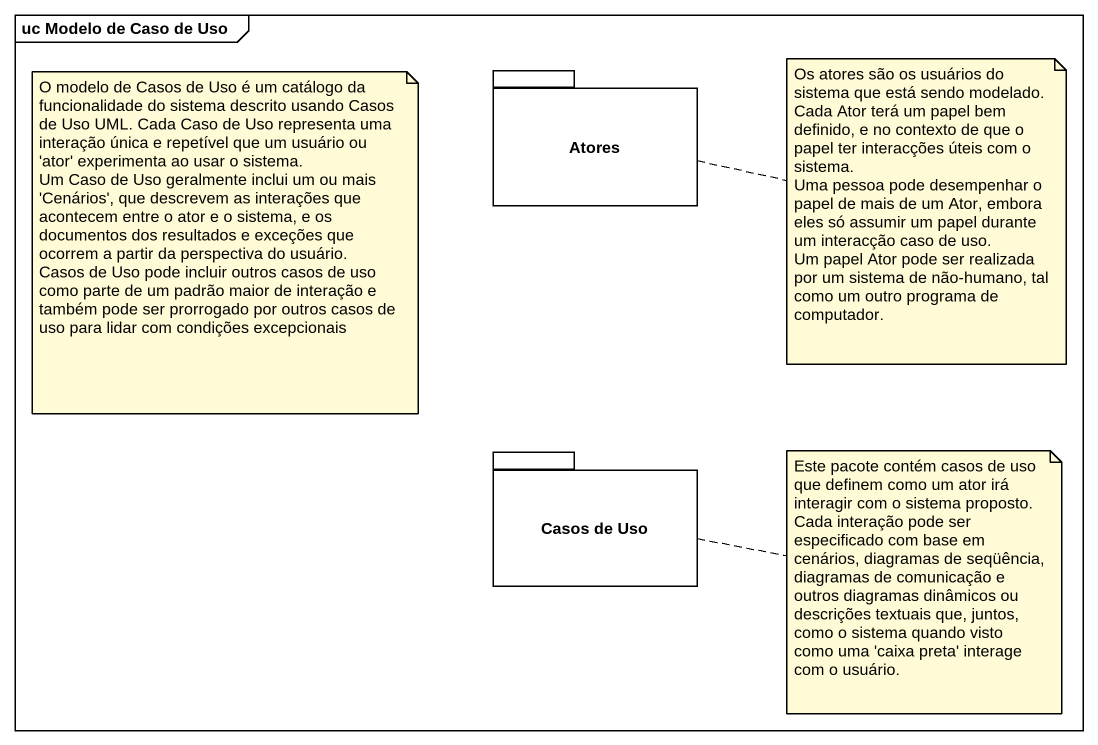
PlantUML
@startuml
mainframe uc Modelo de Caso de Uso
package Atores {
}
package "Casos de Uso" as Casos_de_Uso {
}
note as N1
  O modelo de Casos de Uso é um catálogo da funcionalidade do sistema descrito usando Casos de Uso UML. Cada Caso de Uso representa uma interação única e repetível que um usuário ou 'ator' experimenta ao usar o sistema.
  Um Caso de Uso geralmente inclui um ou mais 'Cenários', que descrevem as interações que acontecem entre o ator e o sistema, e os documentos dos resultados e exceções que ocorrem a partir da perspectiva do usuário.
  Casos de Uso pode incluir outros casos de uso como parte de um padrão maior de interação e também pode ser prorrogado por outros casos de uso para lidar com condições excepcionais
end note
note right of Atores
  Os atores são os usuários do sistema que está sendo modelado. Cada Ator terá um papel bem definido, e no contexto de que o papel ter interacções úteis com o sistema.
  Uma pessoa pode desempenhar o papel de mais de um Ator, embora eles só assumir um papel durante um interacção caso de uso.
  Um papel Ator pode ser realizada por um sistema de não-humano, tal como um outro programa de computador.
end note
note right of Casos_de_Uso
  Este pacote contém casos de uso que definem como um ator irá interagir com o sistema proposto.
  Cada interação pode ser especificado com base em cenários, diagramas de seqüência, diagramas de comunicação e outros diagramas dinâmicos ou descrições textuais que, juntos, como o sistema quando visto como uma 'caixa preta' interage com o usuário.
end note
@enduml
